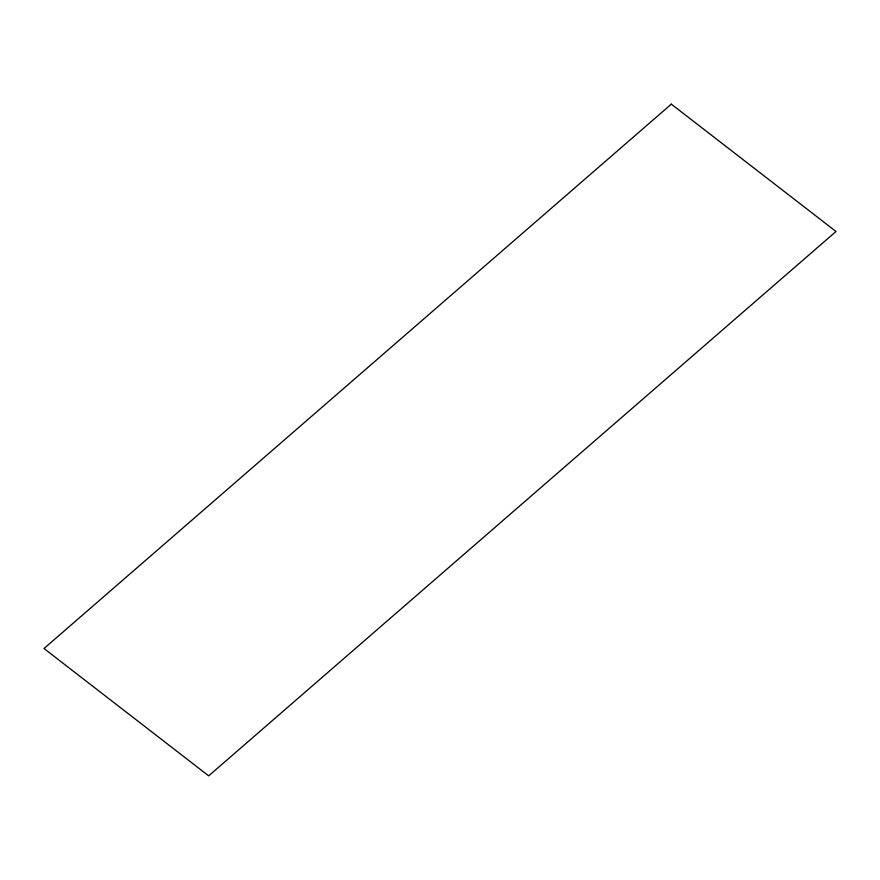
<?xml version="1.0" encoding="UTF-8"?>
<svg xmlns="http://www.w3.org/2000/svg" width="880" height="880" viewBox="0 0 880 880"><rect width="100%" height="100%" fill="white"/><g stroke="black" fill="none" stroke-linecap="round" stroke-linejoin="round"><path stroke-width="1.32" d="M671.319 104.148L44 648.516L208.681 775.852L836 231.484L671.319 104.148"/></g></svg>
